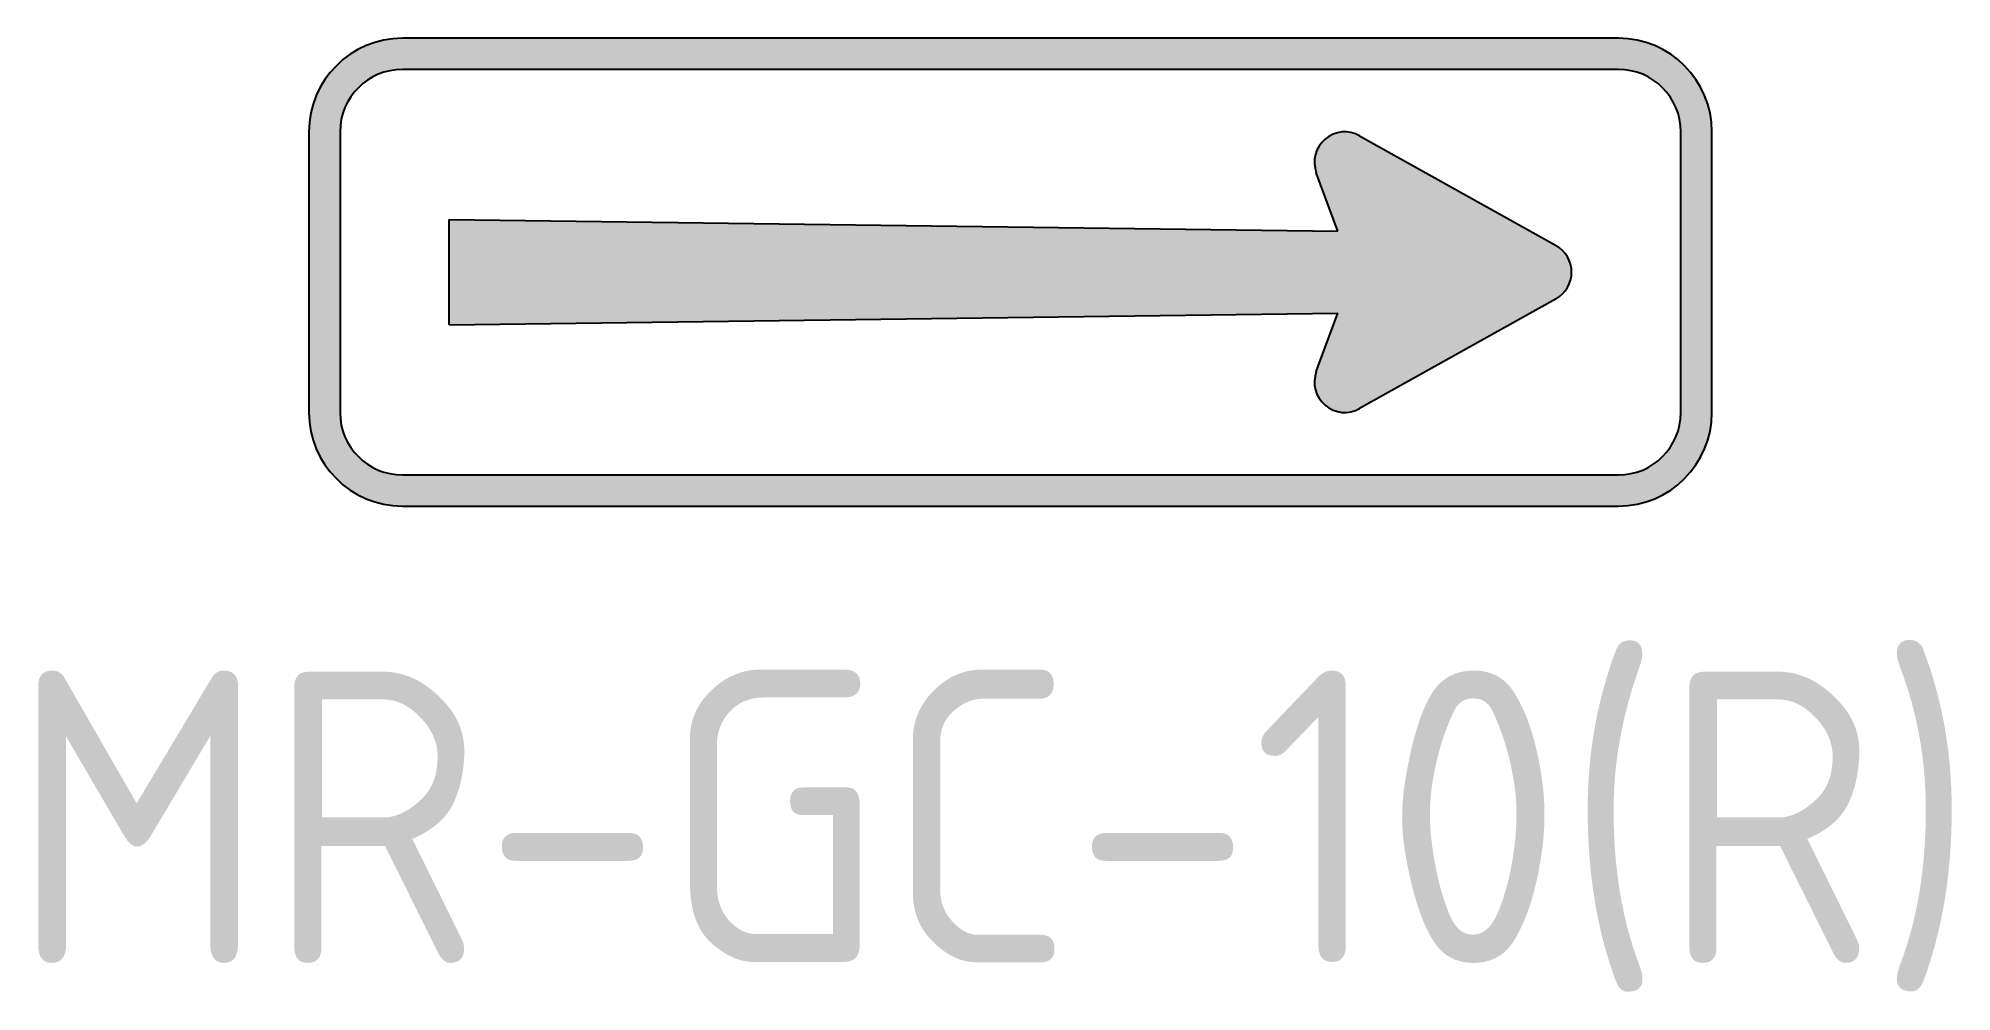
# Model space of a CAD drawing. Extents: x 202.5 to 218.9, y 184.1 to 192.3.
import ezdxf
from ezdxf.enums import TextEntityAlignment as Align

# ---------------------------------------------------------------- set-up
doc = ezdxf.new("R2010")
doc.units = 0
doc.header["$LTSCALE"] = 12
doc.header["$MEASUREMENT"] = 0
doc.layers.add('L18', color=4, linetype='CONTINUOUS')
doc.layers.add('T25', color=1, linetype='CONTINUOUS')
doc.styles.add('ISO', font='iso')

msp = doc.modelspace()

# ---------------------------------------------------------------- hatches: boundary and pattern name
at = {"layer": 'L18'}
h = msp.add_hatch(color=256, dxfattribs=at)
edge = h.paths.add_edge_path(flags=16)
edge.add_line((216.0384068119111, 191.9839880126443), (205.6384068119111, 191.9839880126443))
edge.add_arc((205.6384068119111, 191.4499880126443), 0.534, 90, 180)
edge.add_line((205.1044068119111, 191.4499880126443), (205.1044068119111, 189.0499880126443))
edge.add_arc((205.6384068119111, 189.0499880126443), 0.534, 180, 270)
edge.add_line((205.6384068119111, 188.5159880126443), (216.0384068119111, 188.5159880126443))
edge.add_arc((216.0384068119111, 189.0499880126443), 0.534, 270, 360)
edge.add_line((216.5724068119111, 189.0499880126443), (216.5724068119111, 191.4499880126443))
edge.add_arc((216.0384068119111, 191.4499880126443), 0.534, 0, 90)
edge = h.paths.add_edge_path()
edge.add_line((216.0384068119111, 192.2499880126443), (205.6384068119111, 192.2499880126443))
edge.add_arc((205.6384068119111, 191.4499880126443), 0.8, 90, 180)
edge.add_line((204.8384068119111, 191.4499880126443), (204.8384068119111, 189.0499880126443))
edge.add_arc((205.6384068119111, 189.0499880126443), 0.8, 180, 270)
edge.add_line((205.6384068119111, 188.2499880126443), (216.0384068119111, 188.2499880126443))
edge.add_arc((216.0384068119111, 189.0499880126443), 0.8, 270, 360)
edge.add_line((216.8384068119111, 189.0499880126443), (216.8384068119111, 191.4499880126443))
edge.add_arc((216.0384068119111, 191.4499880126443), 0.8, 0, 90)
edge = h.paths.add_edge_path(flags=0)
edge.add_line((213.6384068119111, 190.5999880126443), (213.4543926438374, 191.100226741601))
edge.add_arc((213.6984068119111, 191.1899880126443), 0.26, 60.771948056855024, 200.1961818582292, ccw=False)
edge.add_line((213.8253614272896, 191.416885623108), (215.5053614272896, 190.476885623108))
edge.add_arc((215.3784068119111, 190.2499880126443), 0.26, -60.771948056854626, 60.771948056855024, ccw=False)
edge.add_line((215.5053614272896, 190.0230904021807), (213.8253614272896, 189.0830904021807))
edge.add_arc((213.6984068119111, 189.3099880126443), 0.26, 159.8038181417714, 299.2280519431454, ccw=False)
edge.add_line((213.4543926438375, 189.3997492836876), (213.6384068119111, 189.8999880126443))
edge.add_line((213.6384068119111, 189.8999880126443), (206.0384068119111, 189.7999880126443))
edge.add_line((206.0384068119111, 189.7999880126443), (206.0384068119111, 190.6999880126443))
edge.add_line((206.0384068119111, 190.6999880126443), (213.6384068119111, 190.5999880126443))

# ---------------------------------------------------------------- linework, layer by layer
for p, q in [((216.0384068119111, 192.2499880126443), (205.6384068119111, 192.2499880126443)), ((216.0384068119111, 191.9839880126443), (205.6384068119111, 191.9839880126443)), ((204.8384068119111, 191.4499880126443), (204.8384068119111, 189.0499880126443)), ((205.1044068119111, 191.4499880126443), (205.1044068119111, 189.0499880126443)), ((213.8253614272896, 191.416885623108), (215.5053614272896, 190.476885623108)), ((216.5724068119111, 189.0499880126443), (216.5724068119111, 191.4499880126443)), ((216.8384068119111, 189.0499880126443), (216.8384068119111, 191.4499880126443)), ((213.6384068119111, 190.5999880126443), (213.4543926438374, 191.100226741601)), ((206.0384068119111, 190.6999880126443), (213.6384068119111, 190.5999880126443)), ((206.0384068119111, 189.7999880126443), (206.0384068119111, 190.6999880126443)), ((215.5053614272896, 190.0230904021807), (213.8253614272896, 189.0830904021807)), ((206.0384068119111, 189.7999880126443), (213.6384068119111, 189.8999880126443)), ((213.4543926438375, 189.3997492836876), (213.6384068119111, 189.8999880126443)), ((205.6384068119111, 188.5159880126443), (216.0384068119111, 188.5159880126443)), ((205.6384068119111, 188.2499880126443), (216.0384068119111, 188.2499880126443))]:
    msp.add_line(p, q, dxfattribs=at)
for centre, radius, start, end in [((205.6384068119111, 191.4499880126443), 0.8, 90, 180), ((216.0384068119111, 191.4499880126443), 0.8, 0, 90), ((205.6384068119111, 191.4499880126443), 0.534, 90, 180), ((216.0384068119111, 191.4499880126443), 0.534, 0, 90), ((213.6984068119111, 191.1899880126443), 0.26, 60.77194805685494, 200.1961818582292), ((215.3784068119111, 190.2499880126443), 0.26, 299.2280519431454, 60.771948056855), ((213.6984068119111, 189.3099880126443), 0.26, 159.8038181417714, 299.2280519431454), ((205.6384068119111, 189.0499880126443), 0.8, 180, 270), ((205.6384068119111, 189.0499880126443), 0.534, 180, 270), ((216.0384068119111, 189.0499880126443), 0.534, 270, 0), ((216.0384068119111, 189.0499880126443), 0.8, 270, 0)]:
    msp.add_arc(centre, radius, start, end, dxfattribs=at)

# ---------------------------------------------------------------- texts
at = {"layer": 'T25', "style": 'ISO'}
msp.add_text('MR-GC-10(R)', height=2.5, dxfattribs=at).set_placement((210.690289907836, 184.3431246940492), align=Align.CENTER)

doc.saveas('drawing.dxf')
